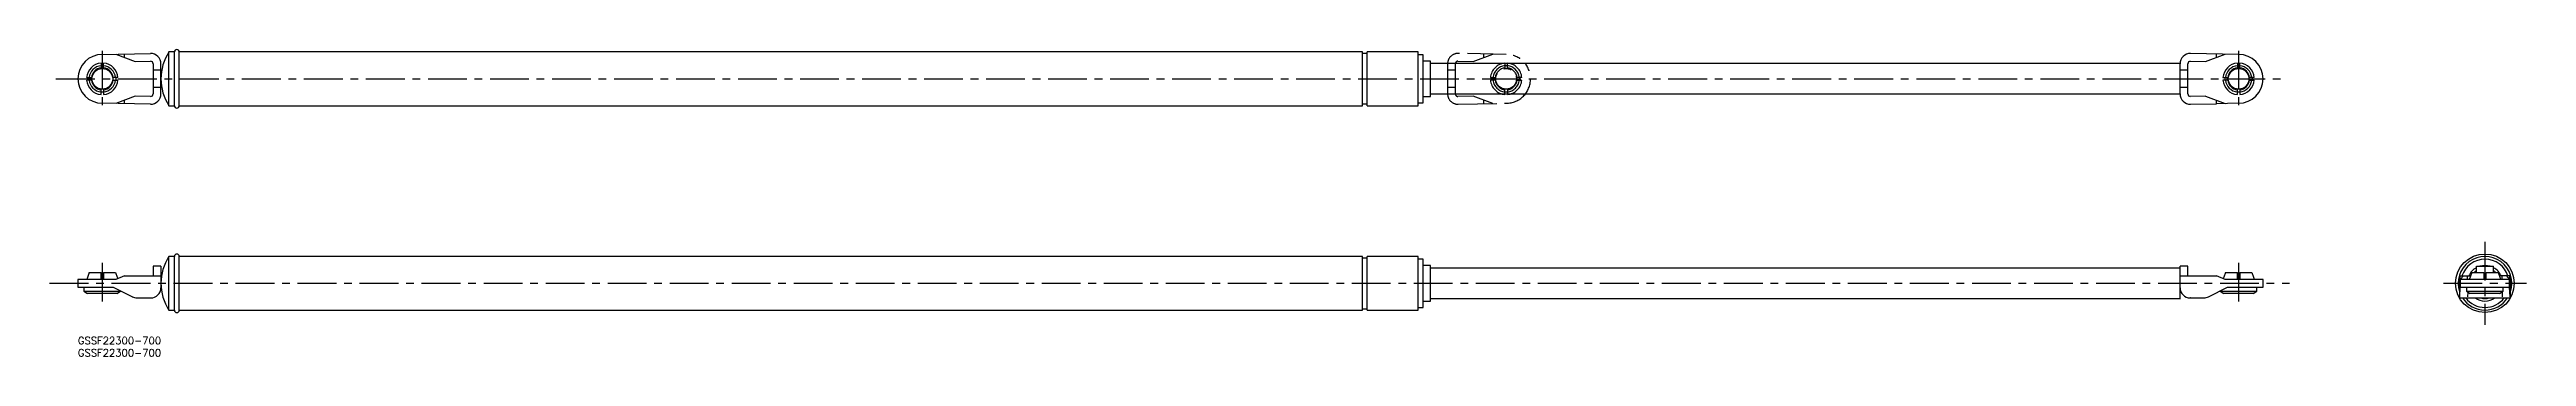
# Model space of a CAD drawing. Extents: x -12 to 1003, y -8 to 118.
import ezdxf

# ---------------------------------------------------------------- set-up
doc = ezdxf.new("R2010")
doc.units = 0
doc.header["$LTSCALE"] = 0.5
doc.linetypes.add('CENTER', pattern=[50.8, 31.75, -6.35, 6.35, -6.35])
doc.linetypes.add('PHANTOM', pattern=[63.5, 31.75, -6.35, 6.35, -6.35, 6.35, -6.35])
for name, color, linetype in [('MSM_CENTER', 1, 'CENTER'), ('MSM_CONTINUOUS', 7, 'CONTINUOUS'), ('MSM_IMAGINARY', 6, 'PHANTOM'), ('MSM_PART_NUMBER', 7, 'CONTINUOUS')]:
    doc.layers.add(name, color=color, linetype=linetype)
doc.styles.get("Standard").update_dxf_attribs({"font": 'txt.shx', "height": 3, "bigfont": 'bigfont.shx'})

msp = doc.modelspace()

# ---------------------------------------------------------------- linework, layer by layer
at = {"layer": 'MSM_CENTER'}
for p, q in [((10, 117.3), (10, 94.4)), ((885, 117.3), (885, 94.4)), ((-9, 105.8), (904.1, 105.8)), ((985.9, 39), (985.9, 5)), ((-11.6, 22), (905.9, 22)), ((10, 30.4), (10, 13.8)), ((885, 30.4), (885, 13.8)), ((968.9, 22), (1002.9, 22))]:
    msp.add_line(p, q, dxfattribs=at)
at = {"layer": 'MSM_CONTINUOUS'}
for p, q in [((9.5, 112.2), (9.5, 110)), ((10, 115.8), (29.7, 116.2)), ((10.5, 110), (10.5, 112.2)), ((15.5, 115.9), (23.5, 112.9)), ((19.1, 114.6), (19.1, 116)), ((23.5, 112.9), (29.8, 113)), ((30.8, 112), (30.8, 99.6)), ((34, 99.6), (34, 112)), ((39.5, 116.8), (37.3, 116.8)), ((37.3, 94.8), (37.3, 116.8)), ((39.5, 94.8), (39.5, 116.8)), ((526.1, 116.8), (41.5, 116.8)), ((41.5, 94.8), (41.5, 116.8)), ((526.1, 94.8), (526.1, 116.8)), ((528, 116.2), (526.1, 116.2)), ((549, 116.8), (528, 116.8)), ((528, 94.8), (528, 116.8)), ((549, 94.8), (549, 116.8)), ((551, 115.7), (549, 115.7)), ((551, 95.9), (551, 115.7)), ((554, 113.1), (551, 113.1)), ((554, 98.5), (554, 113.1)), ((861, 112.1), (554, 112.1)), ((861, 99.6), (861, 112)), ((864.2, 99.6), (864.2, 112)), ((865.2, 113), (871.5, 112.9)), ((885, 115.8), (865.3, 116.2)), ((871.5, 112.9), (879.5, 115.9)), ((875.9, 114.6), (875.9, 116)), ((884.5, 112.2), (884.5, 110)), ((885.5, 110), (885.5, 112.2)), ((3.6, 106.3), (5.8, 106.3)), ((5.8, 105.3), (3.6, 105.3)), ((4.5, 105.8), (4.5, 106.3)), ((4.5, 105.3), (4.5, 105.8)), ((9.5, 111.3), (10, 111.3)), ((9.5, 99.4), (9.5, 101.6)), ((10, 111.3), (10.5, 111.3)), ((10.5, 101.6), (10.5, 99.4)), ((16.4, 106.3), (14.2, 106.3)), ((14.2, 105.3), (16.4, 105.3)), ((15.5, 106.3), (15.5, 105.8)), ((15.5, 105.8), (15.5, 105.3)), ((34, 109.3), (30.8, 109.3)), ((34, 102.3), (30.8, 102.3)), ((864.2, 109.3), (861, 109.3)), ((864.2, 102.3), (861, 102.3)), ((878.6, 106.3), (880.8, 106.3)), ((880.8, 105.3), (878.6, 105.3)), ((879.5, 105.8), (879.5, 106.3)), ((879.5, 105.3), (879.5, 105.8)), ((884.5, 111.3), (885, 111.3)), ((884.5, 99.4), (884.5, 101.6)), ((885, 111.3), (885.5, 111.3)), ((885.5, 101.6), (885.5, 99.4)), ((891.4, 106.3), (889.2, 106.3)), ((889.2, 105.3), (891.4, 105.3)), ((890.5, 106.3), (890.5, 105.8)), ((890.5, 105.8), (890.5, 105.3)), ((10, 100.3), (9.5, 100.3)), ((10.5, 100.3), (10, 100.3)), ((29.7, 95.4), (10, 95.8)), ((23.5, 98.7), (15.5, 95.7)), ((19.1, 95.6), (19.1, 97.1)), ((29.8, 98.6), (23.5, 98.7)), ((37.3, 94.8), (39.5, 94.8)), ((41.5, 94.8), (526.1, 94.8)), ((526.1, 95.5), (528, 95.5)), ((528, 94.8), (549, 94.8)), ((549, 95.9), (551, 95.9)), ((551, 98.5), (554, 98.5)), ((554, 99.6), (861, 99.6)), ((871.5, 98.7), (865.2, 98.6)), ((865.3, 95.4), (875.9, 95.6)), ((871.5, 98.7), (879.5, 95.7)), ((875.9, 95.6), (875.9, 97.1)), ((885, 95.8), (875.9, 95.6)), ((885, 100.3), (884.5, 100.3)), ((885.5, 100.3), (885, 100.3)), ((39.5, 33), (37.3, 33)), ((37.3, 11), (37.3, 33)), ((39.5, 11), (39.5, 33)), ((526.1, 33), (41.5, 33)), ((41.5, 11), (41.5, 33)), ((526.1, 11), (526.1, 33)), ((528, 32.3), (526.1, 32.3)), ((549, 33), (528, 33)), ((528, 11), (528, 33)), ((549, 11), (549, 33)), ((551, 31.9), (549, 31.9)), ((551, 12.1), (551, 31.9)), ((0, 23.6), (0, 20.4)), ((15.5, 23.6), (0, 23.6)), ((0, 20.4), (14.5, 20.4)), ((2.5, 20.4), (2.5, 18.8)), ((4.6, 26.4), (3.6, 23.6)), ((4.6, 26.4), (9.5, 26.4)), ((9.5, 23.6), (9.5, 26.4)), ((10.5, 26.4), (15.4, 26.4)), ((10.5, 26.4), (10.5, 23.6)), ((14.5, 20.4), (22.3, 16.5)), ((15.4, 26.4), (16.1, 24.5)), ((19.1, 25), (15.5, 23.6)), ((16.1, 24.5), (16.3, 23.9)), ((19.1, 25), (34, 25)), ((34, 29), (30.8, 29)), ((30.8, 29), (30.8, 25)), ((34, 29), (34, 20.2)), ((554, 29.3), (551, 29.3)), ((554, 14.7), (554, 29.3)), ((861, 28.2), (554, 28.2)), ((861, 15.5), (861, 29)), ((864.2, 29), (861, 29)), ((861, 25), (875.9, 25)), ((864.2, 25), (864.2, 29)), ((872.7, 16.5), (880.5, 20.4)), ((879.5, 23.6), (875.9, 25)), ((878.9, 24.5), (878.7, 23.9)), ((879.6, 26.4), (878.9, 24.5)), ((895, 23.6), (879.5, 23.6)), ((879.6, 26.4), (884.5, 26.4)), ((880.5, 20.4), (895, 20.4)), ((884.5, 23.6), (884.5, 26.4)), ((885.5, 26.4), (890.4, 26.4)), ((885.5, 26.4), (885.5, 23.6)), ((890.4, 26.4), (891.1, 24.5)), ((891.1, 24.5), (891.4, 23.6)), ((892.5, 18.8), (892.5, 20.4)), ((895, 20.4), (895, 23.6)), ((975.5, 25), (975.5, 16)), ((975.5, 25), (980, 25)), ((975.5, 25), (975.5, 25)), ((975.6, 16.5), (975.8, 20.4)), ((975.8, 23.6), (975.7, 25)), ((977.1, 25), (975.8, 23.6)), ((996, 23.6), (975.8, 23.6)), ((975.8, 20.4), (996, 20.4)), ((975.9, 20.4), (975.9, 23.6)), ((978.4, 20.4), (978.4, 18.8)), ((978.8, 23.6), (978.8, 25)), ((979.8, 24.5), (979.5, 23.6)), ((980.5, 26.4), (979.8, 24.5)), ((980.5, 26.4), (985.4, 26.4)), ((982.4, 26.4), (982.4, 29)), ((982.4, 29), (989.4, 29)), ((985.4, 26.4), (985.4, 23.6)), ((986.4, 26.4), (991.3, 26.4)), ((986.4, 23.6), (986.4, 26.4)), ((989.4, 26.4), (989.4, 29)), ((991.3, 26.4), (992, 24.5)), ((996.3, 25), (991.8, 25)), ((992, 24.5), (992.3, 23.6)), ((993, 23.6), (993, 25)), ((993.4, 18.8), (993.4, 20.4)), ((994.7, 25), (996, 23.6)), ((995.9, 20.4), (995.9, 23.6)), ((996, 23.6), (996.1, 25)), ((996.2, 16.5), (996, 20.4)), ((996.3, 16), (996.3, 25)), ((996.3, 25), (996.3, 25)), ((2.5, 18.8), (4, 17.8)), ((2.5, 18.8), (17.5, 18.8)), ((16, 17.8), (4, 17.8)), ((16, 17.8), (17.5, 18.8)), ((17.5, 18.8), (17.5, 18.9)), ((24.2, 16), (29.7, 16)), ((29.8, 16), (29.7, 16)), ((37.3, 11), (39.5, 11)), ((41.5, 11), (526.1, 11)), ((526.1, 11.6), (528, 11.6)), ((528, 11), (549, 11)), ((549, 12.1), (551, 12.1)), ((551, 14.7), (554, 14.7)), ((554, 15.8), (861, 15.8)), ((865.3, 16), (865.2, 16)), ((865.3, 16), (870.8, 16)), ((877.5, 18.9), (877.5, 18.8)), ((877.5, 18.8), (879, 17.8)), ((877.5, 18.8), (892.5, 18.8)), ((891, 17.8), (879, 17.8)), ((891, 17.8), (892.5, 18.8)), ((975.5, 16), (996.3, 16)), ((975.5, 16), (975.5, 16)), ((975.6, 16.4), (975.6, 16.5)), ((975.6, 16.3), (975.6, 16.4)), ((975.6, 16.4), (975.6, 16.4)), ((975.6, 16.2), (975.6, 16.3)), ((975.6, 16.3), (975.6, 16.3)), ((975.6, 16.3), (975.6, 16.3)), ((975.6, 16.3), (975.6, 16.3)), ((975.6, 16.1), (975.6, 16.2)), ((975.6, 16.2), (975.6, 16.2)), ((975.6, 16.2), (975.6, 16.2)), ((975.6, 16), (975.6, 16.1)), ((975.6, 16.1), (975.6, 16.1)), ((975.6, 16.1), (975.6, 16.1)), ((975.6, 16.1), (975.6, 16.1)), ((975.6, 16.1), (975.6, 16.1)), ((975.6, 16.1), (975.6, 16.1)), ((975.6, 16), (975.6, 16)), ((975.6, 16), (975.6, 16)), ((975.6, 16), (975.6, 16)), ((975.6, 16), (975.6, 16)), ((975.6, 16), (975.6, 16)), ((975.6, 16), (975.6, 16)), ((975.6, 16), (975.6, 16)), ((978.4, 18.8), (979.9, 17.8)), ((978.4, 18.8), (993.4, 18.8)), ((978.9, 18.4), (978.8, 16.5)), ((991.9, 17.8), (979.9, 17.8)), ((991.9, 17.8), (993.4, 18.8)), ((992.9, 18.4), (993, 16.5)), ((996.2, 16.5), (996.2, 16.4)), ((996.2, 16.4), (996.2, 16.4)), ((996.2, 16.4), (996.2, 16.3)), ((996.2, 16.3), (996.2, 16.3)), ((996.2, 16.3), (996.2, 16.3)), ((996.2, 16.3), (996.2, 16.3)), ((996.2, 16.3), (996.2, 16.2)), ((996.2, 16.2), (996.2, 16.2)), ((996.2, 16.2), (996.2, 16.2)), ((996.2, 16.2), (996.2, 16.1)), ((996.2, 16.1), (996.2, 16.1)), ((996.2, 16.1), (996.2, 16.1)), ((996.2, 16.1), (996.2, 16.1)), ((996.2, 16.1), (996.2, 16.1)), ((996.2, 16.1), (996.2, 16.1)), ((996.2, 16.1), (996.2, 16)), ((996.2, 16), (996.2, 16)), ((996.2, 16), (996.2, 16)), ((996.2, 16), (996.2, 16)), ((996.2, 16), (996.2, 16)), ((996.2, 16), (996.2, 16)), ((996.2, 16), (996.2, 16)), ((996.2, 16), (996.2, 16)), ((996.3, 16), (996.3, 16))]:
    msp.add_line(p, q, dxfattribs=at)
for centre, radius in [((10, 105.8), 4.25), ((885, 105.8), 4.25), ((985.9, 22), 12)]:
    msp.add_circle(centre, radius, dxfattribs=at)
for centre, radius, start, end in [((10, 105.8), 10, 90, 270), ((10, 105.8), 6.44, 94.4541, 175.5459), ((10, 105.8), 6.44, 4.4541, 85.5459), ((29.8, 112), 4.2, 0, 91.1935), ((29.8, 112), 4.2, 0, 91.1935), ((29.8, 112), 1, 0, 91.1935), ((54, 105.8), 20, 146.633, 213.367), ((40.5, 116.8), 1, 0, 180), ((865.2, 112), 4.2, 88.8065, 180), ((865.2, 112), 1, 88.8065, 180), ((885, 105.8), 6.44, 94.4541, 175.5459), ((885, 105.8), 10, 270, 90), ((885, 105.8), 6.44, 4.4541, 85.5459), ((10, 105.8), 6.44, 184.4541, 265.5459), ((10, 105.8), 5.4, 95.3128, 174.6872), ((10, 105.8), 5.4, 185.3128, 264.6872), ((10, 105.8), 4.5, 96.3794, 173.6206), ((10, 105.8), 4.5, 186.3794, 263.6206), ((10, 105.8), 5.4, 5.3128, 84.6872), ((10, 105.8), 4.5, 6.3794, 83.6206), ((10, 105.8), 4.5, 276.3794, 353.6206), ((10, 105.8), 5.4, 275.3128, 354.6872), ((10, 105.8), 6.44, 274.4541, 355.5459), ((885, 105.8), 6.44, 184.4541, 265.5459), ((885, 105.8), 5.4, 95.3128, 174.6872), ((885, 105.8), 5.4, 185.3128, 264.6872), ((885, 105.8), 4.5, 96.3794, 173.6206), ((885, 105.8), 4.5, 186.3794, 263.6206), ((885, 105.8), 5.4, 5.3128, 84.6872), ((885, 105.8), 4.5, 6.3794, 83.6206), ((885, 105.8), 4.5, 276.3794, 353.6206), ((885, 105.8), 5.4, 275.3128, 354.6872), ((885, 105.8), 6.44, 274.4541, 355.5459), ((29.8, 99.6), 4.2, 268.8065, 0), ((29.8, 99.6), 1, 268.8065, 0), ((40.5, 94.8), 1, 180, 0), ((865.2, 99.6), 4.2, 180, 271.1935), ((865.2, 99.6), 1, 180, 271.1935), ((54, 22), 20, 146.633, 213.367), ((40.5, 33), 1, 0, 180), ((985.9, 22), 11, 341.1749, 198.8251), ((985.9, 22), 9.9, 17.6397, 162.3603), ((985.9, 22), 7.3, 118.6496, 155.7349), ((985.9, 22), 6.25, 124.0558, 135.2512), ((985.9, 22), 7.3, 73.517, 106.483), ((985.9, 22), 7.3, 24.2651, 61.3504), ((985.9, 22), 6.25, 44.7488, 55.9442), ((24.2, 20.2), 4.2, 243.0341, 270), ((29.8, 20.2), 4.2, 270, 0), ((40.5, 11), 1, 180, 0), ((865.2, 20.2), 4.2, 180, 270), ((870.8, 20.2), 4.2, 270, 296.9659), ((985.9, 22), 11, 213.0557, 326.9443), ((985.9, 22), 9.9, 217.3052, 322.6948), ((985.9, 22), 7.3, 235.2772, 304.7228), ((985.9, 22), 6.25, 253.7398, 286.2602)]:
    msp.add_arc(centre, radius, start, end, dxfattribs=at)
at = {"layer": 'MSM_IMAGINARY'}
for p, q in [((561, 112), (561, 99.6)), ((564.2, 99.6), (564.2, 112)), ((565.2, 113), (571.5, 112.9)), ((585, 115.8), (565.3, 116.2)), ((571.5, 112.9), (579.5, 115.9)), ((575.9, 114.6), (575.9, 116)), ((584.5, 112.2), (584.5, 110)), ((585.5, 110), (585.5, 112.2)), ((564.2, 109.3), (561, 109.3)), ((564.2, 102.3), (561, 102.3)), ((578.6, 106.3), (580.8, 106.3)), ((580.8, 105.3), (578.6, 105.3)), ((579.5, 105.8), (579.5, 106.3)), ((579.5, 105.3), (579.5, 105.8)), ((584.5, 111.3), (585, 111.3)), ((584.5, 99.4), (584.5, 101.6)), ((585, 111.3), (585.5, 111.3)), ((585.5, 101.6), (585.5, 99.4)), ((591.4, 106.3), (589.2, 106.3)), ((589.2, 105.3), (591.4, 105.3)), ((590.5, 106.3), (590.5, 105.8)), ((590.5, 105.8), (590.5, 105.3)), ((571.5, 98.7), (565.2, 98.6)), ((565.3, 95.4), (585, 95.8)), ((579.5, 95.7), (571.5, 98.7)), ((575.9, 95.6), (575.9, 97.1)), ((585, 100.3), (584.5, 100.3)), ((585.5, 100.3), (585, 100.3))]:
    msp.add_line(p, q, dxfattribs=at)
msp.add_circle((585, 105.8), 4.25, dxfattribs=at)
for centre, radius, start, end in [((565.2, 112), 4.2, 88.8065, 180), ((565.2, 112), 1, 88.8065, 180), ((585, 105.8), 6.44, 94.4541, 175.5459), ((585, 105.8), 10, 270, 90), ((585, 105.8), 6.44, 4.4541, 85.5459), ((585, 105.8), 6.44, 184.4541, 265.5459), ((585, 105.8), 5.4, 95.3128, 174.6872), ((585, 105.8), 5.4, 185.3128, 264.6872), ((585, 105.8), 4.5, 96.3794, 173.6206), ((585, 105.8), 4.5, 186.3794, 263.6206), ((585, 105.8), 5.4, 5.3128, 84.6872), ((585, 105.8), 4.5, 6.3794, 83.6206), ((585, 105.8), 4.5, 276.3794, 353.6206), ((585, 105.8), 5.4, 275.3128, 354.6872), ((585, 105.8), 6.44, 274.4541, 355.5459), ((565.2, 99.6), 4.2, 180, 271.1935), ((565.2, 99.6), 1, 180, 271.1935)]:
    msp.add_arc(centre, radius, start, end, dxfattribs=at)

# ---------------------------------------------------------------- texts
at = {"layer": 'MSM_PART_NUMBER', "char_height": 3, "width": 121.094, "attachment_point": 1}
for insert in [(0, 0), (0, -5)]:
    msp.add_mtext('{GSSF22300-700}', dxfattribs=dict(at, insert=insert))

doc.saveas('drawing.dxf')
